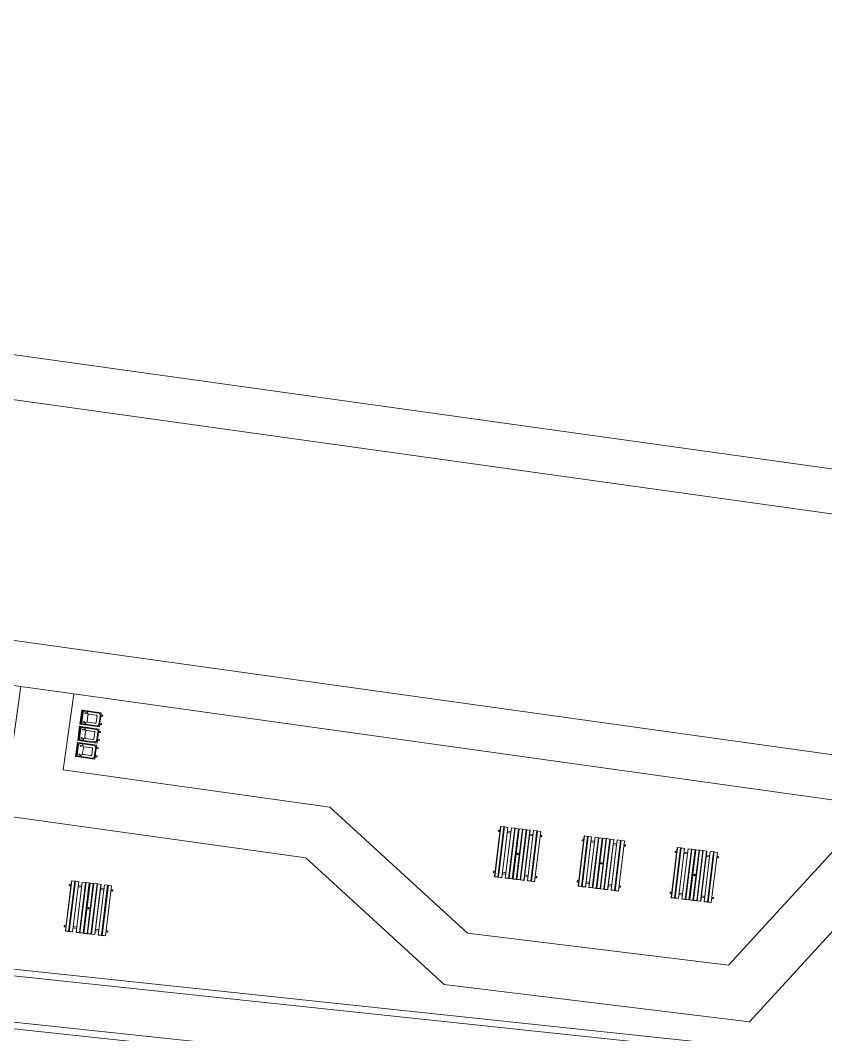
# Model space of a CAD drawing. Header units: metres. Extents: x 750 to 3116, y -341 to 1465.
# Drawn here: x 1635.95 to 1662.97, y 754.97 to 789.02 of the extents above; entities that cross this region are included whole.
import ezdxf

# ---------------------------------------------------------------- set-up
doc = ezdxf.new("R2010")
doc.units = ezdxf.units.M
for name, color, linetype, lineweight in [('Cycle road', 254, 'Continuous', 20), ('Footpath', 32, 'Continuous', 18), ('Hidden line', 251, 'Continuous', 5), ('Inverted beam', 252, 'Continuous', 5), ('street fur', 33, 'Continuous', 15), ('Vehicular Road', 253, 'Continuous', 20)]:
    doc.layers.add(name, color=color, linetype=linetype, lineweight=lineweight)

# ---------------------------------------------------------------- blocks, each defined once
blk = doc.blocks.new('Dustbin')
at = {"layer": 'street fur'}
for p, q in [((29865500, 12208874), (29865538, 12208874)), ((29865780, 12208874), (29865817, 12208874)), ((29865780, 12208846), (29865817, 12208846)), ((29865817, 12208846), (29865817, 12208873)), ((29865482, 12208396), (29865512, 12208407)), ((29865815, 12208396), (29865846, 12208385)), ((29865425, 12208243), (29865899, 12208243))]:
    blk.add_line(p, q, dxfattribs=at)
for points in [[(29865500, 12208873), (29865500, 12208874), (29865500, 12208934), (29865538, 12208934), (29865538, 12208874), (29865538, 12208873), (29865780, 12208873), (29865780, 12208874), (29865780, 12208934), (29865817, 12208934), (29865817, 12208874), (29865817, 12208873), (29865899, 12208873), (29865899, 12208243), (29865899, 12208216), (29865425, 12208216), (29865425, 12208243), (29865425, 12208873), (29865500, 12208873), (29865500, 12208846), (29865538, 12208846)], [(29865817, 12208846), (29865825, 12208846), (29865833, 12208844), (29865840, 12208842), (29865847, 12208838), (29865853, 12208834), (29865859, 12208829), (29865864, 12208823), (29865869, 12208817), (29865872, 12208810), (29865874, 12208803), (29865876, 12208795), (29865876, 12208787), (29865876, 12208311), (29865876, 12208305), (29865875, 12208299), (29865873, 12208294), (29865871, 12208289), (29865867, 12208284), (29865864, 12208280), (29865859, 12208276), (29865855, 12208273), (29865850, 12208270), (29865844, 12208269), (29865839, 12208268), (29865833, 12208267), (29865495, 12208267), (29865489, 12208268), (29865483, 12208269), (29865477, 12208271), (29865472, 12208273), (29865467, 12208277), (29865462, 12208281), (29865458, 12208285), (29865455, 12208290), (29865452, 12208295), (29865450, 12208301), (29865449, 12208307), (29865449, 12208313), (29865449, 12208781), (29865449, 12208796), (29865449, 12208796), (29865448, 12208788), (29865449, 12208781)], [(29865449, 12208796), (29865450, 12208804), (29865453, 12208811), (29865456, 12208818), (29865461, 12208824), (29865466, 12208830), (29865472, 12208835), (29865478, 12208839), (29865485, 12208843), (29865493, 12208845), (29865500, 12208846)]]:
    blk.add_lwpolyline(points, dxfattribs=at)
for points in [[(29865769, 12208437), (29865765, 12208437), (29865562, 12208437), (29865558, 12208437), (29865554, 12208438), (29865550, 12208439), (29865546, 12208441), (29865543, 12208443), (29865540, 12208446), (29865537, 12208449), (29865535, 12208453), (29865533, 12208456), (29865531, 12208460), (29865531, 12208465), (29865530, 12208469), (29865530, 12208713), (29865531, 12208718), (29865531, 12208722), (29865533, 12208726), (29865535, 12208730), (29865537, 12208734), (29865540, 12208737), (29865543, 12208740), (29865547, 12208743), (29865551, 12208745), (29865555, 12208746), (29865560, 12208747), (29865564, 12208747), (29865763, 12208747), (29865768, 12208747), (29865773, 12208746), (29865777, 12208744), (29865781, 12208742), (29865785, 12208740), (29865789, 12208737), (29865792, 12208733), (29865794, 12208729), (29865796, 12208725), (29865798, 12208721), (29865799, 12208716), (29865799, 12208711), (29865799, 12208471), (29865799, 12208467), (29865798, 12208462), (29865797, 12208458), (29865795, 12208454), (29865792, 12208450), (29865789, 12208447), (29865786, 12208444), (29865782, 12208441), (29865778, 12208439), (29865774, 12208438)], [(29865538, 12208846), (29865538, 12208873), (29865780, 12208873), (29865780, 12208846)], [(29865507, 12208423), (29865476, 12208412), (29865482, 12208396), (29865506, 12208326), (29865537, 12208337), (29865512, 12208407)], [(29865852, 12208401), (29865821, 12208412), (29865815, 12208396), (29865790, 12208327), (29865820, 12208315), (29865846, 12208385)]]:
    blk.add_lwpolyline(points, close=True, dxfattribs=at)

msp = doc.modelspace()

# ---------------------------------------------------------------- linework, layer by layer
at = {"layer": 'Cycle road'}
msp.add_line((1625.313, 756.499), (1679.299, 750.771), dxfattribs=at)
at = {"layer": 'Cycle road', "lineweight": 20}
msp.add_line((1679.285, 750.541), (1625.289, 756.27), dxfattribs=at)
at = {"layer": 'Footpath'}
for p, q in [((1637.388, 763.859), (1646.337, 762.609)), ((1626.407, 763.575), (1645.534, 760.904)), ((1650.957, 758.378), (1646.337, 762.609)), ((1659.716, 757.303), (1663.881, 761.85)), ((1650.166, 756.661), (1645.534, 760.904)), ((1660.418, 755.404), (1664.582, 759.95)), ((1659.716, 757.303), (1650.957, 758.378)), ((1660.418, 755.404), (1650.166, 756.661))]:
    msp.add_line(p, q, dxfattribs=at)
for points in [[(2216.125, 835.191), (2176.415, 832.32), (2151.526, 830.622), (2124.5, 829.272), (2102.592, 826.769), (2066.447, 817.739), (2027.786, 805.153), (1873.651, 758.598), (1866.076, 756.749), (1859.037, 756.042), (1845.561, 753.412), (1836.437, 751.854), (1826.794, 752.066), (1815.967, 753.762), (1802.486, 755.632), (1785.869, 757.277), (1777.954, 757.907), (1762.081, 761.309), (1746.359, 763.919), (1712.64, 767.057), (1620.187, 779.969), (1552.188, 787.74), (1444.636, 794.917)], [(1628.498, 767.702), (1635.961, 766.66), (1635.605, 764.108)], [(1637.388, 763.859), (1637.744, 766.411), (1667.667, 762.231)]]:
    msp.add_lwpolyline(points, dxfattribs=at)
at = {"layer": 'Hidden line'}
msp.add_line((1635.961, 766.66), (1637.744, 766.411), dxfattribs=at)
at = {"layer": 'Inverted beam'}
msp.add_line((1624.767, 758.337), (1681.906, 752.274), dxfattribs=at)
at = {"layer": 'Inverted beam', "lineweight": 20}
msp.add_lwpolyline([(1682.572, 752.661), (1681.997, 752.033), (1624.742, 758.108)], dxfattribs=at)
at = {"layer": 'street fur'}
for p, q in [((1651.859, 760.28), (1652.065, 761.959)), ((1651.866, 760.271), (1652.072, 761.959)), ((1651.969, 760.259), (1652.175, 761.946)), ((1651.978, 760.265), (1652.183, 761.945)), ((1651.992, 761.824), (1651.99, 761.809)), ((1651.997, 761.8), (1651.99, 761.809)), ((1652, 761.831), (1651.992, 761.824)), ((1652.199, 761.943), (1651.993, 760.256)), ((1652.004, 761.79), (1651.997, 761.8)), ((1652, 761.831), (1652.048, 761.825)), ((1652.003, 761.79), (1652.005, 761.79)), ((1652.004, 761.791), (1652.005, 761.791)), ((1652.004, 761.79), (1652.043, 761.786)), ((1652.064, 761.96), (1652.186, 761.945)), ((1652.064, 761.96), (1652.066, 761.96)), ((1652.064, 761.959), (1652.066, 761.959)), ((1652.309, 761.93), (1652.103, 760.242)), ((1652.162, 761.771), (1652.177, 761.769)), ((1652.18, 761.793), (1652.165, 761.795)), ((1652.167, 761.811), (1652.182, 761.809)), ((1652.171, 761.85), (1652.187, 761.848)), ((1652.198, 761.944), (1652.199, 761.944)), ((1652.198, 761.943), (1652.311, 761.929)), ((1652.198, 761.942), (1652.199, 761.942)), ((1652.427, 761.915), (1652.221, 760.228)), ((1652.288, 761.756), (1652.406, 761.741)), ((1652.411, 761.781), (1652.293, 761.796)), ((1652.308, 761.929), (1652.31, 761.929)), ((1652.309, 761.93), (1652.311, 761.93)), ((1652.332, 760.214), (1652.538, 761.902)), ((1652.348, 760.212), (1652.554, 761.9)), ((1652.427, 761.915), (1652.538, 761.902)), ((1652.664, 761.886), (1652.458, 760.199)), ((1652.482, 760.196), (1652.688, 761.883)), ((1652.554, 761.9), (1652.664, 761.886)), ((1652.798, 761.87), (1652.592, 760.182)), ((1652.814, 761.868), (1652.608, 760.18)), ((1652.664, 761.886), (1652.663, 761.886)), ((1652.688, 761.883), (1652.799, 761.87)), ((1652.718, 760.167), (1652.924, 761.854)), ((1652.734, 760.165), (1652.94, 761.853)), ((1652.797, 761.869), (1652.799, 761.869)), ((1652.798, 761.871), (1652.799, 761.871)), ((1652.924, 761.854), (1652.814, 761.868)), ((1653.051, 761.839), (1652.844, 760.152)), ((1652.853, 760.158), (1653.058, 761.838)), ((1652.924, 761.855), (1652.924, 761.854)), ((1652.94, 761.853), (1653.058, 761.838)), ((1653.169, 761.825), (1652.963, 760.137)), ((1653.279, 761.811), (1653.074, 760.131)), ((1653.081, 760.131), (1653.287, 761.81)), ((1653.295, 761.809), (1653.09, 760.13)), ((1653.097, 760.121), (1653.303, 761.808)), ((1653.169, 761.825), (1653.168, 761.825)), ((1653.287, 761.81), (1653.169, 761.825)), ((1653.207, 760.107), (1653.413, 761.795)), ((1653.295, 761.809), (1653.413, 761.795)), ((1653.413, 761.795), (1653.413, 761.795)), ((1653.037, 761.664), (1653.148, 761.651)), ((1653.153, 761.691), (1653.042, 761.704)), ((1653.265, 761.636), (1653.274, 761.635)), ((1653.268, 761.66), (1653.277, 761.659)), ((1653.27, 761.676), (1653.279, 761.675)), ((1653.275, 761.715), (1653.284, 761.714)), ((1653.392, 761.621), (1653.431, 761.616)), ((1653.395, 761.644), (1653.411, 761.642)), ((1653.444, 761.655), (1653.397, 761.661)), ((1653.404, 761.661), (1653.406, 761.66)), ((1653.404, 761.659), (1653.406, 761.659)), ((1653.44, 761.624), (1653.431, 761.616)), ((1653.431, 761.616), (1653.431, 761.616)), ((1653.436, 761.656), (1653.436, 761.656)), ((1653.449, 761.63), (1653.44, 761.624)), ((1653.451, 761.646), (1653.444, 761.655)), ((1653.449, 761.63), (1653.451, 761.646)), ((1654.874, 761.643), (1654.669, 759.964)), ((1654.676, 759.955), (1654.882, 761.642)), ((1654.778, 759.942), (1654.984, 761.63)), ((1654.787, 759.949), (1654.992, 761.629)), ((1654.802, 761.508), (1654.8, 761.493)), ((1654.806, 761.484), (1654.8, 761.493)), ((1655.008, 761.627), (1654.802, 759.94)), ((1654.81, 761.515), (1654.802, 761.508)), ((1654.814, 761.474), (1654.806, 761.484)), ((1654.81, 761.515), (1654.858, 761.509)), ((1654.813, 761.475), (1654.814, 761.475)), ((1654.853, 761.469), (1654.813, 761.474)), ((1654.873, 761.644), (1654.875, 761.644)), ((1654.873, 761.643), (1654.875, 761.642)), ((1654.873, 761.643), (1654.995, 761.629)), ((1654.912, 759.926), (1655.119, 761.614)), ((1654.971, 761.455), (1654.987, 761.453)), ((1654.99, 761.477), (1654.974, 761.478)), ((1654.976, 761.495), (1654.992, 761.493)), ((1654.996, 761.532), (1654.981, 761.534)), ((1655.007, 761.628), (1655.009, 761.628)), ((1655.007, 761.627), (1655.12, 761.613)), ((1655.007, 761.626), (1655.009, 761.626)), ((1655.237, 761.599), (1655.031, 759.912)), ((1655.097, 761.44), (1655.216, 761.425)), ((1655.22, 761.465), (1655.102, 761.479)), ((1655.118, 761.614), (1655.12, 761.614)), ((1655.118, 761.613), (1655.12, 761.613)), ((1655.141, 759.898), (1655.347, 761.586)), ((1655.157, 759.896), (1655.363, 761.584)), ((1655.237, 761.599), (1655.347, 761.586)), ((1655.474, 761.57), (1655.267, 759.883)), ((1655.291, 759.88), (1655.497, 761.567)), ((1655.474, 761.57), (1655.363, 761.584)), ((1655.608, 761.554), (1655.401, 759.866)), ((1655.623, 761.552), (1655.417, 759.864)), ((1655.473, 761.57), (1655.474, 761.57)), ((1655.497, 761.567), (1655.608, 761.554)), ((1655.528, 759.851), (1655.734, 761.538)), ((1655.749, 761.536), (1655.543, 759.849)), ((1655.607, 761.555), (1655.608, 761.554)), ((1655.607, 761.554), (1655.608, 761.554)), ((1655.607, 761.553), (1655.608, 761.553)), ((1655.734, 761.538), (1655.623, 761.552)), ((1655.86, 761.523), (1655.654, 759.836)), ((1655.663, 759.842), (1655.868, 761.522)), ((1655.734, 761.538), (1655.733, 761.538)), ((1655.749, 761.536), (1655.868, 761.522)), ((1655.978, 761.509), (1655.772, 759.821)), ((1655.962, 761.374), (1655.851, 761.388)), ((1656.089, 761.495), (1655.884, 759.815)), ((1655.891, 759.815), (1656.096, 761.494)), ((1655.899, 759.813), (1656.104, 761.493)), ((1656.112, 761.492), (1655.906, 759.805)), ((1655.978, 761.509), (1655.978, 761.509)), ((1655.978, 761.509), (1656.096, 761.494)), ((1656.223, 761.479), (1656.017, 759.791)), ((1656.084, 761.399), (1656.093, 761.398)), ((1656.223, 761.479), (1656.104, 761.493)), ((1656.222, 761.479), (1656.223, 761.479)), ((1652.079, 761.093), (1652.095, 761.091)), ((1652.098, 761.115), (1652.082, 761.117)), ((1652.455, 761.088), (1652.439, 761.09)), ((1652.589, 761.071), (1652.565, 761.074)), ((1652.715, 761.056), (1652.699, 761.058)), ((1652.841, 761.041), (1652.825, 761.042)), ((1655.847, 761.348), (1655.957, 761.335)), ((1656.075, 761.32), (1656.083, 761.319)), ((1656.078, 761.344), (1656.086, 761.343)), ((1656.08, 761.36), (1656.088, 761.359)), ((1656.202, 761.305), (1656.241, 761.3)), ((1656.204, 761.328), (1656.22, 761.326)), ((1656.253, 761.339), (1656.206, 761.345)), ((1656.213, 761.343), (1656.215, 761.343)), ((1656.214, 761.344), (1656.215, 761.344)), ((1656.214, 761.344), (1656.215, 761.344)), ((1656.241, 761.3), (1656.24, 761.3)), ((1656.25, 761.308), (1656.241, 761.3)), ((1656.246, 761.34), (1656.245, 761.34)), ((1656.258, 761.314), (1656.25, 761.308)), ((1656.26, 761.33), (1656.253, 761.339)), ((1656.258, 761.314), (1656.26, 761.33)), ((1657.788, 759.576), (1657.993, 761.256)), ((1657.795, 759.568), (1658.001, 761.255)), ((1657.897, 759.555), (1658.103, 761.243)), ((1657.906, 759.562), (1658.111, 761.242)), ((1657.92, 761.112), (1657.919, 761.105)), ((1657.925, 761.097), (1657.919, 761.105)), ((1657.921, 761.121), (1657.92, 761.112)), ((1658.127, 761.24), (1657.921, 759.552)), ((1657.929, 761.128), (1657.921, 761.121)), ((1657.932, 761.087), (1657.925, 761.097)), ((1657.929, 761.128), (1657.961, 761.124)), ((1657.932, 761.088), (1657.933, 761.088)), ((1657.932, 761.087), (1657.972, 761.082)), ((1657.961, 761.124), (1657.969, 761.123)), ((1657.969, 761.123), (1657.976, 761.122)), ((1657.992, 761.257), (1657.994, 761.257)), ((1657.992, 761.256), (1658.114, 761.241)), ((1657.992, 761.255), (1657.994, 761.255)), ((1658.237, 761.226), (1658.031, 759.539)), ((1658.09, 761.068), (1658.106, 761.066)), ((1658.108, 761.089), (1658.093, 761.091)), ((1658.095, 761.108), (1658.11, 761.106)), ((1658.1, 761.147), (1658.115, 761.145)), ((1658.126, 761.241), (1658.128, 761.24)), ((1658.126, 761.24), (1658.128, 761.24)), ((1658.126, 761.239), (1658.127, 761.239)), ((1658.127, 761.24), (1658.239, 761.226)), ((1658.15, 759.524), (1658.356, 761.212)), ((1658.216, 761.052), (1658.334, 761.038)), ((1658.339, 761.078), (1658.221, 761.092)), ((1658.237, 761.227), (1658.239, 761.227)), ((1658.237, 761.226), (1658.239, 761.225)), ((1658.466, 761.198), (1658.26, 759.511)), ((1658.276, 759.509), (1658.482, 761.196)), ((1658.356, 761.212), (1658.466, 761.198)), ((1658.592, 761.183), (1658.386, 759.495)), ((1658.41, 759.493), (1658.616, 761.18)), ((1658.592, 761.183), (1658.482, 761.196)), ((1658.726, 761.167), (1658.52, 759.479)), ((1658.742, 761.165), (1658.536, 759.477)), ((1658.592, 761.183), (1658.592, 761.183)), ((1658.726, 761.167), (1658.616, 761.18)), ((1658.647, 759.464), (1658.853, 761.151)), ((1658.868, 761.149), (1658.662, 759.462)), ((1658.726, 761.167), (1658.727, 761.166)), ((1658.726, 761.167), (1658.727, 761.167)), ((1658.726, 761.166), (1658.727, 761.166)), ((1658.853, 761.151), (1658.742, 761.165)), ((1658.979, 761.136), (1658.773, 759.448)), ((1658.782, 759.455), (1658.987, 761.135)), ((1658.852, 761.151), (1658.853, 761.151)), ((1658.987, 761.135), (1658.868, 761.149)), ((1659.097, 761.121), (1658.891, 759.434)), ((1659.208, 761.108), (1659.003, 759.428)), ((1659.01, 759.427), (1659.215, 761.107)), ((1659.018, 759.426), (1659.223, 761.106)), ((1659.231, 761.105), (1659.025, 759.417)), ((1659.097, 761.121), (1659.096, 761.121)), ((1659.208, 761.108), (1659.097, 761.121)), ((1659.342, 761.091), (1659.136, 759.404)), ((1659.208, 761.108), (1659.215, 761.107)), ((1659.223, 761.106), (1659.342, 761.091)), ((1659.341, 761.091), (1659.342, 761.091)), ((1652.432, 761.034), (1652.448, 761.032)), ((1652.558, 761.019), (1652.582, 761.016)), ((1652.692, 761.002), (1652.708, 761)), ((1652.818, 760.987), (1652.834, 760.985)), ((1653.191, 760.957), (1653.182, 760.958)), ((1653.185, 760.983), (1653.194, 760.982)), ((1654.888, 760.777), (1654.904, 760.775)), ((1654.891, 760.801), (1654.907, 760.799)), ((1655.241, 760.718), (1655.257, 760.716)), ((1655.264, 760.772), (1655.248, 760.774)), ((1655.368, 760.703), (1655.391, 760.7)), ((1655.398, 760.755), (1655.374, 760.758)), ((1655.524, 760.74), (1655.508, 760.742)), ((1655.65, 760.724), (1655.635, 760.726)), ((1658.965, 760.961), (1659.076, 760.947)), ((1659.081, 760.987), (1658.97, 761.001)), ((1659.194, 760.933), (1659.202, 760.932)), ((1659.196, 760.956), (1659.205, 760.955)), ((1659.207, 760.972), (1659.198, 760.973)), ((1659.212, 761.011), (1659.203, 761.012)), ((1659.32, 760.917), (1659.36, 760.913)), ((1659.323, 760.941), (1659.339, 760.939)), ((1659.372, 760.952), (1659.325, 760.957)), ((1659.332, 760.956), (1659.334, 760.956)), ((1659.333, 760.957), (1659.334, 760.957)), ((1659.36, 760.913), (1659.359, 760.913)), ((1659.369, 760.92), (1659.36, 760.913)), ((1659.365, 760.953), (1659.364, 760.953)), ((1659.377, 760.927), (1659.369, 760.92)), ((1659.379, 760.943), (1659.372, 760.952)), ((1659.379, 760.943), (1659.377, 760.927)), ((1651.822, 760.428), (1651.824, 760.444)), ((1651.828, 760.42), (1651.822, 760.428)), ((1651.832, 760.451), (1651.824, 760.444)), ((1651.836, 760.411), (1651.828, 760.42)), ((1651.841, 760.458), (1651.832, 760.451)), ((1651.836, 760.411), (1651.875, 760.406)), ((1651.841, 760.459), (1651.842, 760.458)), ((1651.841, 760.458), (1651.881, 760.453)), ((1651.841, 760.457), (1651.842, 760.457)), ((1651.993, 760.392), (1652.009, 760.39)), ((1651.996, 760.415), (1652.012, 760.413)), ((1652.015, 760.437), (1651.999, 760.439)), ((1652.119, 760.376), (1652.238, 760.362)), ((1652.244, 760.409), (1652.125, 760.423)), ((1655.502, 760.686), (1655.517, 760.684)), ((1655.628, 760.671), (1655.643, 760.669)), ((1655.992, 760.642), (1656, 760.641)), ((1656.003, 760.665), (1655.995, 760.666)), ((1658.007, 760.39), (1658.023, 760.388)), ((1658.01, 760.414), (1658.026, 760.412)), ((1658.383, 760.384), (1658.367, 760.386)), ((1658.517, 760.368), (1658.493, 760.371)), ((1637.458, 758.457), (1637.663, 760.137)), ((1637.465, 758.448), (1637.671, 760.136)), ((1637.568, 758.436), (1637.774, 760.123)), ((1637.577, 758.443), (1637.782, 760.122)), ((1637.591, 758.433), (1637.797, 760.12)), ((1637.662, 760.136), (1637.665, 760.136)), ((1637.663, 760.138), (1637.665, 760.137)), ((1637.663, 760.137), (1637.784, 760.122)), ((1637.702, 758.419), (1637.908, 760.107)), ((1637.77, 760.028), (1637.786, 760.026)), ((1637.797, 760.121), (1637.909, 760.107)), ((1637.797, 760.121), (1637.798, 760.121)), ((1637.797, 760.12), (1637.798, 760.12)), ((1637.82, 758.405), (1638.026, 760.092)), ((1637.907, 760.108), (1637.909, 760.107)), ((1637.907, 760.106), (1637.909, 760.106)), ((1637.932, 758.399), (1638.137, 760.079)), ((1637.946, 758.39), (1638.152, 760.077)), ((1638.137, 760.079), (1638.026, 760.092)), ((1638.263, 760.064), (1638.057, 758.376)), ((1638.08, 758.373), (1638.286, 760.061)), ((1638.263, 760.064), (1638.152, 760.077)), ((1638.397, 760.047), (1638.191, 758.36)), ((1638.413, 760.045), (1638.206, 758.358)), ((1638.262, 760.064), (1638.263, 760.064)), ((1638.286, 760.061), (1638.397, 760.047)), ((1638.317, 758.344), (1638.523, 760.032)), ((1638.539, 760.03), (1638.333, 758.342)), ((1638.396, 760.048), (1638.398, 760.048)), ((1638.396, 760.047), (1638.398, 760.046)), ((1638.396, 760.047), (1638.398, 760.047)), ((1638.523, 760.032), (1638.413, 760.045)), ((1638.522, 760.032), (1638.523, 760.032)), ((1638.539, 760.03), (1638.657, 760.015)), ((1651.978, 760.265), (1651.859, 760.28)), ((1651.866, 760.271), (1651.859, 760.28)), ((1651.866, 760.271), (1651.969, 760.259)), ((1651.978, 760.265), (1651.969, 760.259)), ((1651.989, 760.359), (1652.005, 760.358)), ((1651.993, 760.264), (1651.994, 760.263)), ((1651.993, 760.264), (1651.994, 760.264)), ((1651.993, 760.263), (1651.994, 760.263)), ((1652.103, 760.242), (1651.993, 760.256)), ((1651.994, 760.263), (1652.105, 760.25)), ((1652.103, 760.251), (1652.106, 760.251)), ((1652.103, 760.249), (1652.105, 760.249)), ((1652.221, 760.228), (1652.332, 760.214)), ((1652.222, 760.236), (1652.333, 760.222)), ((1652.348, 760.221), (1652.349, 760.221)), ((1652.348, 760.22), (1652.459, 760.207)), ((1652.348, 760.219), (1652.349, 760.219)), ((1652.458, 760.199), (1652.348, 760.212)), ((1652.592, 760.182), (1652.482, 760.196)), ((1652.593, 760.19), (1652.483, 760.204)), ((1652.592, 760.191), (1652.594, 760.191)), ((1652.592, 760.19), (1652.594, 760.189)), ((1652.592, 760.19), (1652.594, 760.19)), ((1652.608, 760.18), (1652.718, 760.167)), ((1652.719, 760.175), (1652.609, 760.188)), ((1652.719, 760.175), (1652.719, 760.175)), ((1652.734, 760.174), (1652.736, 760.174)), ((1652.734, 760.173), (1652.853, 760.158)), ((1652.734, 760.172), (1652.736, 760.172)), ((1652.734, 760.165), (1652.844, 760.152)), ((1652.844, 760.152), (1652.853, 760.158)), ((1652.869, 760.285), (1652.979, 760.271)), ((1652.985, 760.318), (1652.874, 760.332)), ((1652.963, 760.145), (1652.964, 760.145)), ((1653.073, 760.124), (1652.963, 760.137)), ((1652.964, 760.145), (1653.083, 760.13)), ((1653.081, 760.131), (1653.073, 760.124)), ((1653.081, 760.131), (1653.083, 760.131)), ((1653.081, 760.13), (1653.083, 760.13)), ((1653.09, 760.13), (1653.208, 760.115)), ((1653.093, 760.225), (1653.101, 760.224)), ((1653.105, 760.256), (1653.097, 760.257)), ((1653.097, 760.121), (1653.207, 760.107)), ((1653.1, 760.28), (1653.108, 760.279)), ((1653.111, 760.303), (1653.103, 760.304)), ((1653.208, 760.115), (1653.208, 760.115)), ((1653.224, 760.241), (1653.263, 760.237)), ((1653.269, 760.284), (1653.229, 760.288)), ((1653.263, 760.237), (1653.262, 760.237)), ((1653.272, 760.243), (1653.263, 760.237)), ((1653.269, 760.284), (1653.268, 760.284)), ((1653.269, 760.284), (1653.282, 760.266)), ((1653.28, 760.25), (1653.272, 760.243)), ((1653.282, 760.266), (1653.28, 760.25)), ((1654.633, 760.128), (1654.631, 760.112)), ((1654.631, 760.112), (1654.637, 760.104)), ((1654.641, 760.135), (1654.633, 760.128)), ((1654.645, 760.095), (1654.637, 760.104)), ((1654.651, 760.142), (1654.641, 760.135)), ((1654.645, 760.095), (1654.684, 760.09)), ((1654.65, 760.143), (1654.652, 760.142)), ((1654.65, 760.142), (1654.69, 760.137)), ((1654.65, 760.141), (1654.651, 760.141)), ((1654.799, 760.043), (1654.814, 760.041)), ((1654.803, 760.075), (1654.818, 760.074)), ((1654.805, 760.099), (1654.821, 760.097)), ((1654.824, 760.121), (1654.808, 760.123)), ((1654.929, 760.06), (1655.047, 760.046)), ((1655.053, 760.093), (1654.935, 760.107)), ((1658.36, 760.331), (1658.376, 760.329)), ((1658.486, 760.315), (1658.51, 760.312)), ((1658.62, 760.299), (1658.636, 760.297)), ((1658.643, 760.353), (1658.627, 760.355)), ((1658.747, 760.284), (1658.762, 760.282)), ((1658.769, 760.337), (1658.753, 760.339)), ((1659.119, 760.254), (1659.111, 760.255)), ((1659.114, 760.279), (1659.122, 760.278)), ((1637.591, 760.002), (1637.589, 759.986)), ((1637.595, 759.977), (1637.589, 759.986)), ((1637.599, 760.009), (1637.591, 760.002)), ((1637.603, 759.968), (1637.595, 759.977)), ((1637.647, 760.003), (1637.599, 760.009)), ((1637.604, 759.968), (1637.602, 759.968)), ((1637.602, 759.968), (1637.604, 759.968)), ((1637.603, 759.968), (1637.642, 759.963)), ((1637.76, 759.948), (1637.776, 759.946)), ((1637.779, 759.97), (1637.763, 759.972)), ((1637.765, 759.988), (1637.781, 759.986)), ((1637.887, 759.933), (1638.005, 759.919)), ((1638.01, 759.958), (1637.891, 759.973)), ((1638.649, 760.016), (1638.443, 758.329)), ((1638.452, 758.336), (1638.657, 760.015)), ((1638.768, 760.002), (1638.562, 758.314)), ((1638.636, 759.841), (1638.746, 759.828)), ((1638.751, 759.868), (1638.641, 759.881)), ((1638.878, 759.988), (1638.673, 758.309)), ((1638.68, 758.308), (1638.885, 759.988)), ((1638.894, 759.987), (1638.689, 758.307)), ((1638.902, 759.986), (1638.696, 758.298)), ((1638.768, 760.002), (1638.767, 760.002)), ((1638.885, 759.988), (1638.768, 760.002)), ((1639.012, 759.972), (1638.806, 758.285)), ((1638.864, 759.814), (1638.873, 759.813)), ((1638.867, 759.837), (1638.875, 759.836)), ((1638.869, 759.854), (1638.877, 759.853)), ((1638.882, 759.892), (1638.874, 759.893)), ((1638.894, 759.987), (1639.012, 759.972)), ((1638.991, 759.798), (1639.03, 759.793)), ((1638.994, 759.822), (1639.009, 759.82)), ((1639.043, 759.832), (1638.996, 759.838)), ((1639.003, 759.838), (1639.004, 759.838)), ((1639.003, 759.836), (1639.004, 759.836)), ((1639.011, 759.972), (1639.012, 759.972)), ((1639.03, 759.793), (1639.029, 759.793)), ((1639.039, 759.801), (1639.03, 759.793)), ((1639.035, 759.833), (1639.034, 759.833)), ((1639.048, 759.808), (1639.039, 759.801)), ((1639.043, 759.832), (1639.05, 759.824)), ((1639.048, 759.808), (1639.05, 759.824)), ((1654.787, 759.949), (1654.669, 759.964)), ((1654.676, 759.955), (1654.669, 759.964)), ((1654.676, 759.955), (1654.778, 759.942)), ((1654.787, 759.949), (1654.778, 759.942)), ((1654.802, 759.948), (1654.804, 759.948)), ((1654.802, 759.947), (1654.804, 759.947)), ((1654.802, 759.947), (1654.915, 759.934)), ((1654.802, 759.94), (1654.912, 759.926)), ((1654.913, 759.935), (1654.915, 759.934)), ((1654.913, 759.933), (1654.915, 759.933)), ((1655.031, 759.912), (1655.141, 759.898)), ((1655.032, 759.919), (1655.142, 759.906)), ((1655.157, 759.905), (1655.159, 759.905)), ((1655.157, 759.904), (1655.159, 759.904)), ((1655.157, 759.903), (1655.159, 759.903)), ((1655.267, 759.883), (1655.157, 759.896)), ((1655.158, 759.904), (1655.268, 759.891)), ((1655.401, 759.866), (1655.291, 759.88)), ((1655.403, 759.874), (1655.292, 759.888)), ((1655.402, 759.875), (1655.403, 759.875)), ((1655.402, 759.874), (1655.403, 759.873)), ((1655.417, 759.864), (1655.528, 759.851)), ((1655.529, 759.859), (1655.418, 759.872)), ((1655.528, 759.859), (1655.529, 759.859)), ((1655.654, 759.836), (1655.543, 759.849)), ((1655.544, 759.858), (1655.545, 759.857)), ((1655.544, 759.857), (1655.545, 759.857)), ((1655.544, 759.857), (1655.663, 759.842)), ((1655.544, 759.856), (1655.545, 759.856)), ((1655.654, 759.836), (1655.663, 759.842)), ((1655.678, 759.969), (1655.789, 759.955)), ((1655.794, 760.002), (1655.684, 760.016)), ((1655.772, 759.829), (1655.773, 759.829)), ((1655.883, 759.808), (1655.772, 759.821)), ((1655.773, 759.829), (1655.891, 759.815)), ((1655.883, 759.808), (1655.891, 759.815)), ((1655.89, 759.815), (1655.892, 759.814)), ((1655.89, 759.815), (1655.892, 759.815)), ((1655.89, 759.814), (1655.892, 759.814)), ((1655.899, 759.813), (1656.018, 759.799)), ((1655.911, 759.908), (1655.902, 759.909)), ((1655.906, 759.941), (1655.915, 759.94)), ((1655.906, 759.805), (1656.017, 759.791)), ((1655.909, 759.964), (1655.918, 759.963)), ((1655.921, 759.987), (1655.912, 759.988)), ((1656.018, 759.799), (1656.017, 759.799)), ((1656.033, 759.925), (1656.072, 759.92)), ((1656.078, 759.967), (1656.039, 759.972)), ((1656.081, 759.927), (1656.072, 759.92)), ((1656.072, 759.92), (1656.072, 759.921)), ((1656.078, 759.967), (1656.077, 759.968)), ((1656.078, 759.967), (1656.092, 759.95)), ((1656.09, 759.933), (1656.081, 759.927)), ((1656.09, 759.933), (1656.092, 759.95)), ((1657.75, 759.724), (1657.752, 759.741)), ((1657.756, 759.716), (1657.75, 759.724)), ((1657.76, 759.748), (1657.752, 759.741)), ((1657.764, 759.707), (1657.756, 759.716)), ((1657.77, 759.755), (1657.76, 759.748)), ((1657.764, 759.707), (1657.803, 759.703)), ((1657.769, 759.755), (1657.809, 759.75)), ((1657.769, 759.755), (1657.77, 759.755)), ((1657.769, 759.754), (1657.77, 759.754)), ((1657.937, 759.686), (1657.921, 759.688)), ((1657.924, 759.712), (1657.94, 759.71)), ((1657.943, 759.733), (1657.927, 759.735)), ((1658.172, 759.705), (1658.053, 759.72)), ((1657.906, 759.562), (1657.788, 759.576)), ((1657.788, 759.576), (1657.795, 759.568)), ((1657.897, 759.555), (1657.795, 759.568)), ((1657.906, 759.562), (1657.897, 759.555)), ((1657.933, 759.654), (1657.918, 759.656)), ((1657.921, 759.561), (1657.923, 759.561)), ((1657.921, 759.56), (1658.034, 759.546)), ((1657.921, 759.559), (1657.922, 759.559)), ((1657.921, 759.552), (1658.031, 759.539)), ((1658.031, 759.546), (1658.034, 759.546)), ((1658.032, 759.547), (1658.034, 759.547)), ((1658.048, 759.673), (1658.166, 759.658)), ((1658.15, 759.524), (1658.26, 759.511)), ((1658.151, 759.532), (1658.261, 759.519)), ((1658.276, 759.518), (1658.278, 759.517)), ((1658.276, 759.517), (1658.277, 759.517)), ((1658.276, 759.516), (1658.277, 759.516)), ((1658.386, 759.495), (1658.276, 759.509)), ((1658.277, 759.517), (1658.387, 759.503)), ((1658.52, 759.479), (1658.41, 759.493)), ((1658.522, 759.487), (1658.411, 759.5)), ((1658.521, 759.488), (1658.522, 759.488)), ((1658.521, 759.486), (1658.522, 759.486)), ((1658.536, 759.477), (1658.647, 759.464)), ((1658.647, 759.471), (1658.537, 759.485)), ((1658.647, 759.472), (1658.647, 759.471)), ((1658.662, 759.47), (1658.664, 759.469)), ((1658.662, 759.469), (1658.664, 759.469)), ((1658.662, 759.462), (1658.773, 759.448)), ((1658.663, 759.47), (1658.664, 759.47)), ((1658.663, 759.47), (1658.782, 759.455)), ((1658.773, 759.448), (1658.782, 759.455)), ((1658.797, 759.581), (1658.907, 759.568)), ((1658.913, 759.615), (1658.803, 759.628)), ((1658.891, 759.442), (1658.892, 759.442)), ((1658.891, 759.434), (1659.002, 759.42)), ((1658.892, 759.442), (1659.011, 759.427)), ((1659.002, 759.42), (1659.01, 759.427)), ((1659.009, 759.428), (1659.011, 759.428)), ((1659.009, 759.427), (1659.011, 759.426)), ((1659.137, 759.412), (1659.018, 759.426)), ((1659.021, 759.521), (1659.03, 759.52)), ((1659.025, 759.553), (1659.034, 759.552)), ((1659.025, 759.417), (1659.136, 759.404)), ((1659.028, 759.577), (1659.036, 759.576)), ((1659.039, 759.599), (1659.031, 759.601)), ((1659.136, 759.412), (1659.137, 759.412)), ((1659.152, 759.538), (1659.191, 759.533)), ((1659.197, 759.58), (1659.158, 759.585)), ((1659.191, 759.533), (1659.19, 759.533)), ((1659.2, 759.54), (1659.191, 759.533)), ((1659.197, 759.58), (1659.196, 759.58)), ((1659.211, 759.563), (1659.197, 759.58)), ((1659.209, 759.546), (1659.2, 759.54)), ((1659.209, 759.546), (1659.211, 759.563)), ((1637.678, 759.27), (1637.693, 759.269)), ((1637.681, 759.295), (1637.696, 759.293)), ((1638.031, 759.211), (1638.046, 759.209)), ((1638.053, 759.265), (1638.038, 759.267)), ((1638.157, 759.196), (1638.18, 759.193)), ((1638.187, 759.249), (1638.164, 759.252)), ((1638.291, 759.18), (1638.307, 759.178)), ((1638.313, 759.233), (1638.298, 759.235)), ((1638.417, 759.164), (1638.433, 759.162)), ((1638.44, 759.218), (1638.424, 759.22)), ((1638.79, 759.135), (1638.781, 759.136)), ((1638.784, 759.16), (1638.793, 759.159)), ((1637.421, 758.605), (1637.423, 758.621)), ((1637.427, 758.597), (1637.421, 758.605)), ((1637.431, 758.628), (1637.423, 758.621)), ((1637.434, 758.588), (1637.427, 758.597)), ((1637.44, 758.635), (1637.431, 758.628)), ((1637.434, 758.588), (1637.474, 758.583)), ((1637.439, 758.635), (1637.441, 758.634)), ((1637.439, 758.635), (1637.479, 758.63)), ((1637.44, 758.636), (1637.441, 758.636)), ((1637.577, 758.443), (1637.458, 758.457)), ((1637.465, 758.448), (1637.458, 758.457)), ((1637.465, 758.448), (1637.568, 758.436)), ((1637.577, 758.443), (1637.568, 758.436)), ((1637.604, 758.535), (1637.588, 758.537)), ((1637.591, 758.441), (1637.593, 758.441)), ((1637.591, 758.44), (1637.593, 758.44)), ((1637.591, 758.433), (1637.702, 758.419)), ((1637.592, 758.569), (1637.608, 758.567)), ((1637.592, 758.442), (1637.593, 758.441)), ((1637.592, 758.441), (1637.704, 758.427)), ((1637.595, 758.592), (1637.61, 758.591)), ((1637.613, 758.614), (1637.598, 758.616)), ((1637.702, 758.428), (1637.704, 758.428)), ((1637.702, 758.427), (1637.704, 758.426)), ((1637.718, 758.554), (1637.836, 758.539)), ((1637.842, 758.586), (1637.724, 758.601)), ((1637.82, 758.405), (1637.931, 758.392)), ((1637.821, 758.413), (1637.932, 758.399)), ((1637.931, 758.392), (1637.932, 758.399)), ((1637.946, 758.397), (1637.948, 758.397)), ((1638.057, 758.376), (1637.946, 758.39)), ((1637.947, 758.398), (1637.948, 758.397)), ((1637.947, 758.398), (1637.948, 758.398)), ((1637.947, 758.397), (1638.058, 758.384)), ((1638.191, 758.36), (1638.08, 758.373)), ((1638.192, 758.368), (1638.081, 758.381)), ((1638.191, 758.368), (1638.193, 758.368)), ((1638.191, 758.367), (1638.192, 758.367)), ((1638.206, 758.358), (1638.317, 758.344)), ((1638.318, 758.352), (1638.207, 758.366)), ((1638.317, 758.352), (1638.318, 758.352)), ((1638.333, 758.351), (1638.334, 758.351)), ((1638.333, 758.35), (1638.334, 758.349)), ((1638.333, 758.35), (1638.334, 758.35)), ((1638.443, 758.329), (1638.333, 758.342)), ((1638.334, 758.35), (1638.452, 758.336)), ((1638.443, 758.329), (1638.452, 758.336)), ((1638.467, 758.462), (1638.578, 758.449)), ((1638.584, 758.496), (1638.473, 758.509)), ((1638.562, 758.322), (1638.562, 758.322)), ((1638.562, 758.322), (1638.682, 758.308)), ((1638.692, 758.402), (1638.7, 758.401)), ((1638.704, 758.433), (1638.696, 758.434)), ((1638.698, 758.458), (1638.707, 758.457)), ((1638.71, 758.48), (1638.701, 758.481)), ((1638.822, 758.419), (1638.862, 758.414)), ((1638.867, 758.461), (1638.828, 758.466)), ((1638.862, 758.414), (1638.861, 758.414)), ((1638.87, 758.421), (1638.862, 758.414)), ((1638.867, 758.461), (1638.867, 758.461)), ((1638.881, 758.443), (1638.867, 758.461)), ((1638.879, 758.427), (1638.87, 758.421)), ((1638.879, 758.427), (1638.881, 758.443)), ((1638.562, 758.314), (1638.672, 758.301)), ((1638.68, 758.308), (1638.672, 758.301)), ((1638.679, 758.309), (1638.682, 758.309)), ((1638.679, 758.307), (1638.681, 758.307)), ((1638.689, 758.307), (1638.807, 758.292)), ((1638.696, 758.298), (1638.806, 758.285)), ((1638.807, 758.292), (1638.806, 758.293))]:
    msp.add_line(p, q, dxfattribs=at)
for points in [[(1652.516, 761.725), (1652.532, 761.723)], [(1652.524, 761.785), (1652.539, 761.783)], [(1652.65, 761.769), (1652.673, 761.767)], [(1652.784, 761.753), (1652.8, 761.751)], [(1652.91, 761.738), (1652.926, 761.736)], [(1652.643, 761.71), (1652.666, 761.707)], [(1652.777, 761.693), (1652.792, 761.692)], [(1652.903, 761.678), (1652.919, 761.676)], [(1655.326, 761.409), (1655.341, 761.407)], [(1655.333, 761.469), (1655.349, 761.467)], [(1655.452, 761.394), (1655.476, 761.391)], [(1655.459, 761.453), (1655.483, 761.45)], [(1655.593, 761.437), (1655.609, 761.435)], [(1655.719, 761.422), (1655.735, 761.42)], [(1655.586, 761.377), (1655.602, 761.375)], [(1655.712, 761.362), (1655.728, 761.36)], [(1658.452, 761.081), (1658.468, 761.08)], [(1658.578, 761.066), (1658.602, 761.063)], [(1658.712, 761.05), (1658.728, 761.048)], [(1658.445, 761.022), (1658.46, 761.02)], [(1658.571, 761.006), (1658.594, 761.004)], [(1658.705, 760.99), (1658.721, 760.988)], [(1658.831, 760.975), (1658.847, 760.973)], [(1658.838, 761.034), (1658.854, 761.032)], [(1652.354, 760.398), (1652.37, 760.397)], [(1652.481, 760.383), (1652.504, 760.38)], [(1652.615, 760.367), (1652.63, 760.365)], [(1652.347, 760.339), (1652.363, 760.337)], [(1652.473, 760.323), (1652.497, 760.321)], [(1652.607, 760.307), (1652.623, 760.305)], [(1652.734, 760.292), (1652.749, 760.29)], [(1652.741, 760.351), (1652.756, 760.349)], [(1655.157, 760.023), (1655.172, 760.021)], [(1655.164, 760.082), (1655.179, 760.08)], [(1655.29, 760.067), (1655.313, 760.064)], [(1655.424, 760.051), (1655.44, 760.049)], [(1655.55, 760.035), (1655.566, 760.033)], [(1638.115, 759.903), (1638.131, 759.901)], [(1638.122, 759.962), (1638.138, 759.96)], [(1638.241, 759.887), (1638.265, 759.884)], [(1638.249, 759.947), (1638.272, 759.944)], [(1638.375, 759.871), (1638.391, 759.869)], [(1638.383, 759.93), (1638.398, 759.928)], [(1638.502, 759.855), (1638.517, 759.853)], [(1638.509, 759.915), (1638.524, 759.913)], [(1655.283, 760.007), (1655.306, 760.005)], [(1655.417, 759.991), (1655.432, 759.989)], [(1655.543, 759.976), (1655.559, 759.974)], [(1658.283, 759.695), (1658.298, 759.693)], [(1658.409, 759.68), (1658.432, 759.677)], [(1658.275, 759.636), (1658.291, 759.634)], [(1658.402, 759.62), (1658.425, 759.617)], [(1658.536, 759.604), (1658.551, 759.602)], [(1658.543, 759.663), (1658.559, 759.661)], [(1658.662, 759.588), (1658.677, 759.586)], [(1658.669, 759.648), (1658.685, 759.646)], [(1637.946, 758.516), (1637.962, 758.514)], [(1637.953, 758.576), (1637.969, 758.574)], [(1638.072, 758.501), (1638.096, 758.498)], [(1638.079, 758.56), (1638.103, 758.558)], [(1638.206, 758.484), (1638.222, 758.483)], [(1638.213, 758.544), (1638.229, 758.542)], [(1638.332, 758.469), (1638.348, 758.467)], [(1638.34, 758.529), (1638.355, 758.527)]]:
    msp.add_lwpolyline(points, dxfattribs=at)
for centre in [(1652.64, 761.037), (1655.45, 760.721), (1658.569, 760.333), (1638.239, 759.214)]:
    msp.add_circle(centre, 0.025, dxfattribs=at)
at = {"layer": 'Vehicular Road'}
msp.add_lwpolyline([(2216.233, 833.695), (2176.52, 830.824), (2151.614, 829.125), (2124.623, 827.776), (2102.86, 825.29), (2066.861, 816.296), (2028.235, 803.722), (1874.046, 757.15), (1866.33, 755.267), (1859.256, 754.556), (1845.831, 751.937), (1836.548, 750.352), (1826.661, 750.568), (1815.748, 752.278), (1802.309, 754.142), (1785.735, 755.783), (1777.736, 756.42), (1761.801, 759.834), (1746.167, 762.431), (1712.467, 765.567), (1619.998, 778.481), (1552.053, 786.246), (1444.558, 793.418)], dxfattribs=at)
at = {"layer": 'Vehicular Road', "lineweight": 20}
msp.add_lwpolyline([(1557.761, 757.196), (1555.279, 754.479, -0.709085), (1551.807, 755.96), (1553.093, 775.439, -0.428302), (1555.871, 777.758), (1618.991, 770.544), (1682.293, 761.703, -0.390874), (1683.583, 760.13), (1683.205, 753.669, 0.188493), (1683.542, 752.63), (1684.624, 751.31, -0.373088), (1684.57, 749.346), (1649.471, 711.027)], format="xyb", dxfattribs=at)

# ---------------------------------------------------------------- block references
at = {"layer": 'street fur', "xscale": 0.001, "yscale": 0.001, "zscale": 0.001, "rotation": 262.0492545355112}
for p in [(-6321.81, 32032.867), (-6321.886, 32032.323), (-6321.962, 32031.779)]:
    msp.add_blockref('Dustbin', p, dxfattribs=at)

doc.saveas('drawing.dxf')
